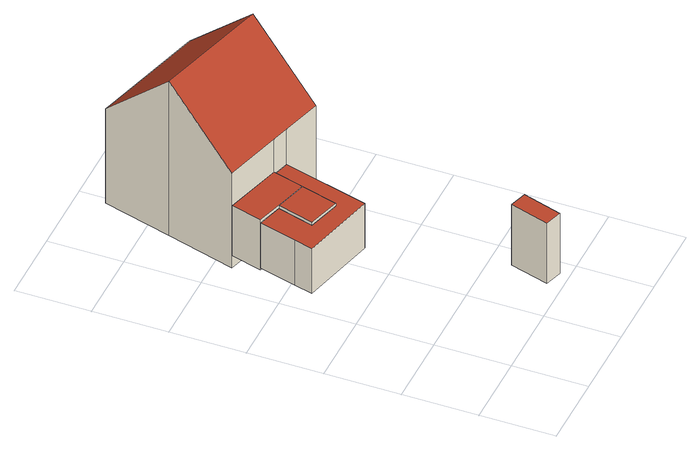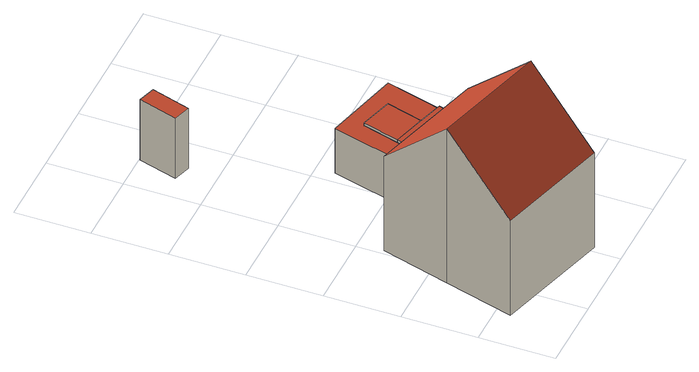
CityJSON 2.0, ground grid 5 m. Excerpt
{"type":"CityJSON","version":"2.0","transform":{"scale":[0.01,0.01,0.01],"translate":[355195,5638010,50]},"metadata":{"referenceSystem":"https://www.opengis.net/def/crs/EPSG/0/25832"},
"CityObjects":{
"building1":{"type":"Building","attributes":{"Geometrietyp2DReferenz":"3000","Gemeindeschluessel":"05315000","function":"31001_1010","roofType":"1000","measuredHeight":3.48,"storeysAboveGround":2},"address":[{"country":"Germany","locality":"Köln","thoroughfareNumber":"93","thoroughfareName":"Kapellenstr. Rd"}],"geometry":[{"type":"Solid","lod":"2","boundaries":[[[[0,1,2,3]],[[4,5,1,0]],[[6,7,5,4]],[[8,9,7,6]],[[10,11,9,8]],[[12,13,11,10]],[[14,15,13,12]],[[16,17,15,14]],[[18,19,17,16]],[[3,2,19,18]],[[16,14,12,10,8,6,4,0,3,18]],[[1,5,7,9,11,13,15,17,19,2]]]],"semantics":{"surfaces":[{"type":"WallSurface"},{"type":"RoofSurface"},{"type":"GroundSurface"}],"values":[[0,0,0,0,0,0,0,0,0,0,1,2]]}}]},
"building2":{"type":"Building","attributes":{"Geometrietyp2DReferenz":"3000","Gemeindeschluessel":"05315000","function":"31001_2000","roofType":"1000","measuredHeight":4.68},"address":[{"country":"Germany","locality":"Köln","thoroughfareNumber":"93","thoroughfareName":"Kapellenstr. Rd"}],"geometry":[{"type":"Solid","lod":"2","boundaries":[[[[20,21,22,23]],[[24,25,21,20]],[[26,27,25,24]],[[23,22,27,26]],[[24,20,23,26]],[[21,25,27,22]]]],"semantics":{"surfaces":[{"type":"WallSurface"},{"type":"RoofSurface"},{"type":"GroundSurface"}],"values":[[0,0,0,0,1,2]]}}]},
"building3":{"type":"Building","attributes":{"Gemeindeschluessel":"05315000","Geometrietyp2DReferenz":"3000","function":"31001_1010"},"address":[{"country":"Germany","locality":"Köln","thoroughfareNumber":"93","thoroughfareName":"Kapellenstr. Rd"}],"children":["building3-1","building3-2","building3-3"]},
"building3-1":{"type":"BuildingPart","attributes":{"roofType":"3100","measuredHeight":11.95,"storeysAboveGround":2},"parents":["building3"],"geometry":[{"type":"MultiSurface","lod":"2","boundaries":[[[28,29,30,31]],[[32,33,29,28]],[[34,35,33,32]],[[36,37,35,34]],[[38,39,37,36]],[[40,41,39,38]],[[42,43,41,40]],[[31,42,40,38,36,28]],[[34,32,28,36]],[[29,33,35,37,39,41,43,30]],[[44,45,30,43]],[[42,31,46,47]],[[45,44,47,46]]],"semantics":{"surfaces":[{"type":"WallSurface"},{"type":"RoofSurface"},{"type":"GroundSurface"},{"type":"ClosureSurface"}],"values":[0,0,0,0,0,0,0,1,1,2,0,0,3]}}]},
"building3-2":{"type":"BuildingPart","attributes":{"roofType":"1000","measuredHeight":3.86,"storeysAboveGround":2},"address":[{"country":"Germany","locality":"Köln","thoroughfareNumber":"93","thoroughfareName":"Kapellenstr. Rd"}],"parents":["building3"],"geometry":[{"type":"MultiSurface","lod":"2","boundaries":[[[48,49,44,47]],[[50,51,52,53]],[[46,45,51,50]],[[53,48,47,46,50]],[[44,49,52,51,45]],[[46,47,44,45]],[[54,55,52,49]],[[48,53,55,54]]],"semantics":{"surfaces":[{"type":"WallSurface"},{"type":"RoofSurface"},{"type":"GroundSurface"},{"type":"ClosureSurface"}],"values":[0,0,0,1,2,3,0,3]}}]},
"building3-3":{"type":"BuildingPart","attributes":{"roofType":"1000","measuredHeight":3.65,"storeysAboveGround":2},"address":[{"country":"Germany","locality":"Köln","thoroughfareNumber":"93","thoroughfareName":"Kapellenstr. Rd"}],"parents":["building3"],"geometry":[{"type":"Solid","lod":"2","boundaries":[[[[53,55,56,57]],[[58,59,54,48]],[[57,56,59,58]],[[48,53,57,58]],[[55,54,59,56]],[[48,54,55,53]]]],"semantics":{"surfaces":[{"type":"WallSurface"},{"type":"RoofSurface"},{"type":"GroundSurface"},{"type":"ClosureSurface"}],"values":[[0,0,0,1,2,3]]}}]}
},
"vertices":[
[140,1677,560],[140,1677,212],[71,1430,212],[71,1430,560],[307,1630,560],[307,1630,212],[238,1387,560],[238,1387,212],[457,1325,560],[457,1325,212],[526,1568,560],[526,1568,212],[585,1778,560],[585,1778,212],[701,1745,560],[701,1745,212],[547,1176,560],[547,1176,212],[36,1304,560],[36,1304,212],
[911,297,633],[911,297,165],[795,333,165],[795,333,633],[830,35,633],[830,35,165],[714,71,633],[714,71,165],
[330,2350,1293],[330,2350,98],[199,1887,98],[199,1887,830],[461,2814,830],[461,2814,98],[1235,2595,830],[1235,2595,98],[1104,2132,1293],[1104,2132,98],[973,1668,830],[973,1668,98],[701,1745,830],[701,1745,98],[585,1778,830],[585,1778,98],[585,1778,195],[199,1887,195],[199,1887,581],[585,1778,581],
[526,1568,581],[526,1568,195],[140,1677,581],[140,1677,195],[307,1630,195],[307,1630,581],[526,1568,215],[307,1630,215],
[238,1387,215],[238,1387,581],[457,1325,581],[457,1325,215]
]}
